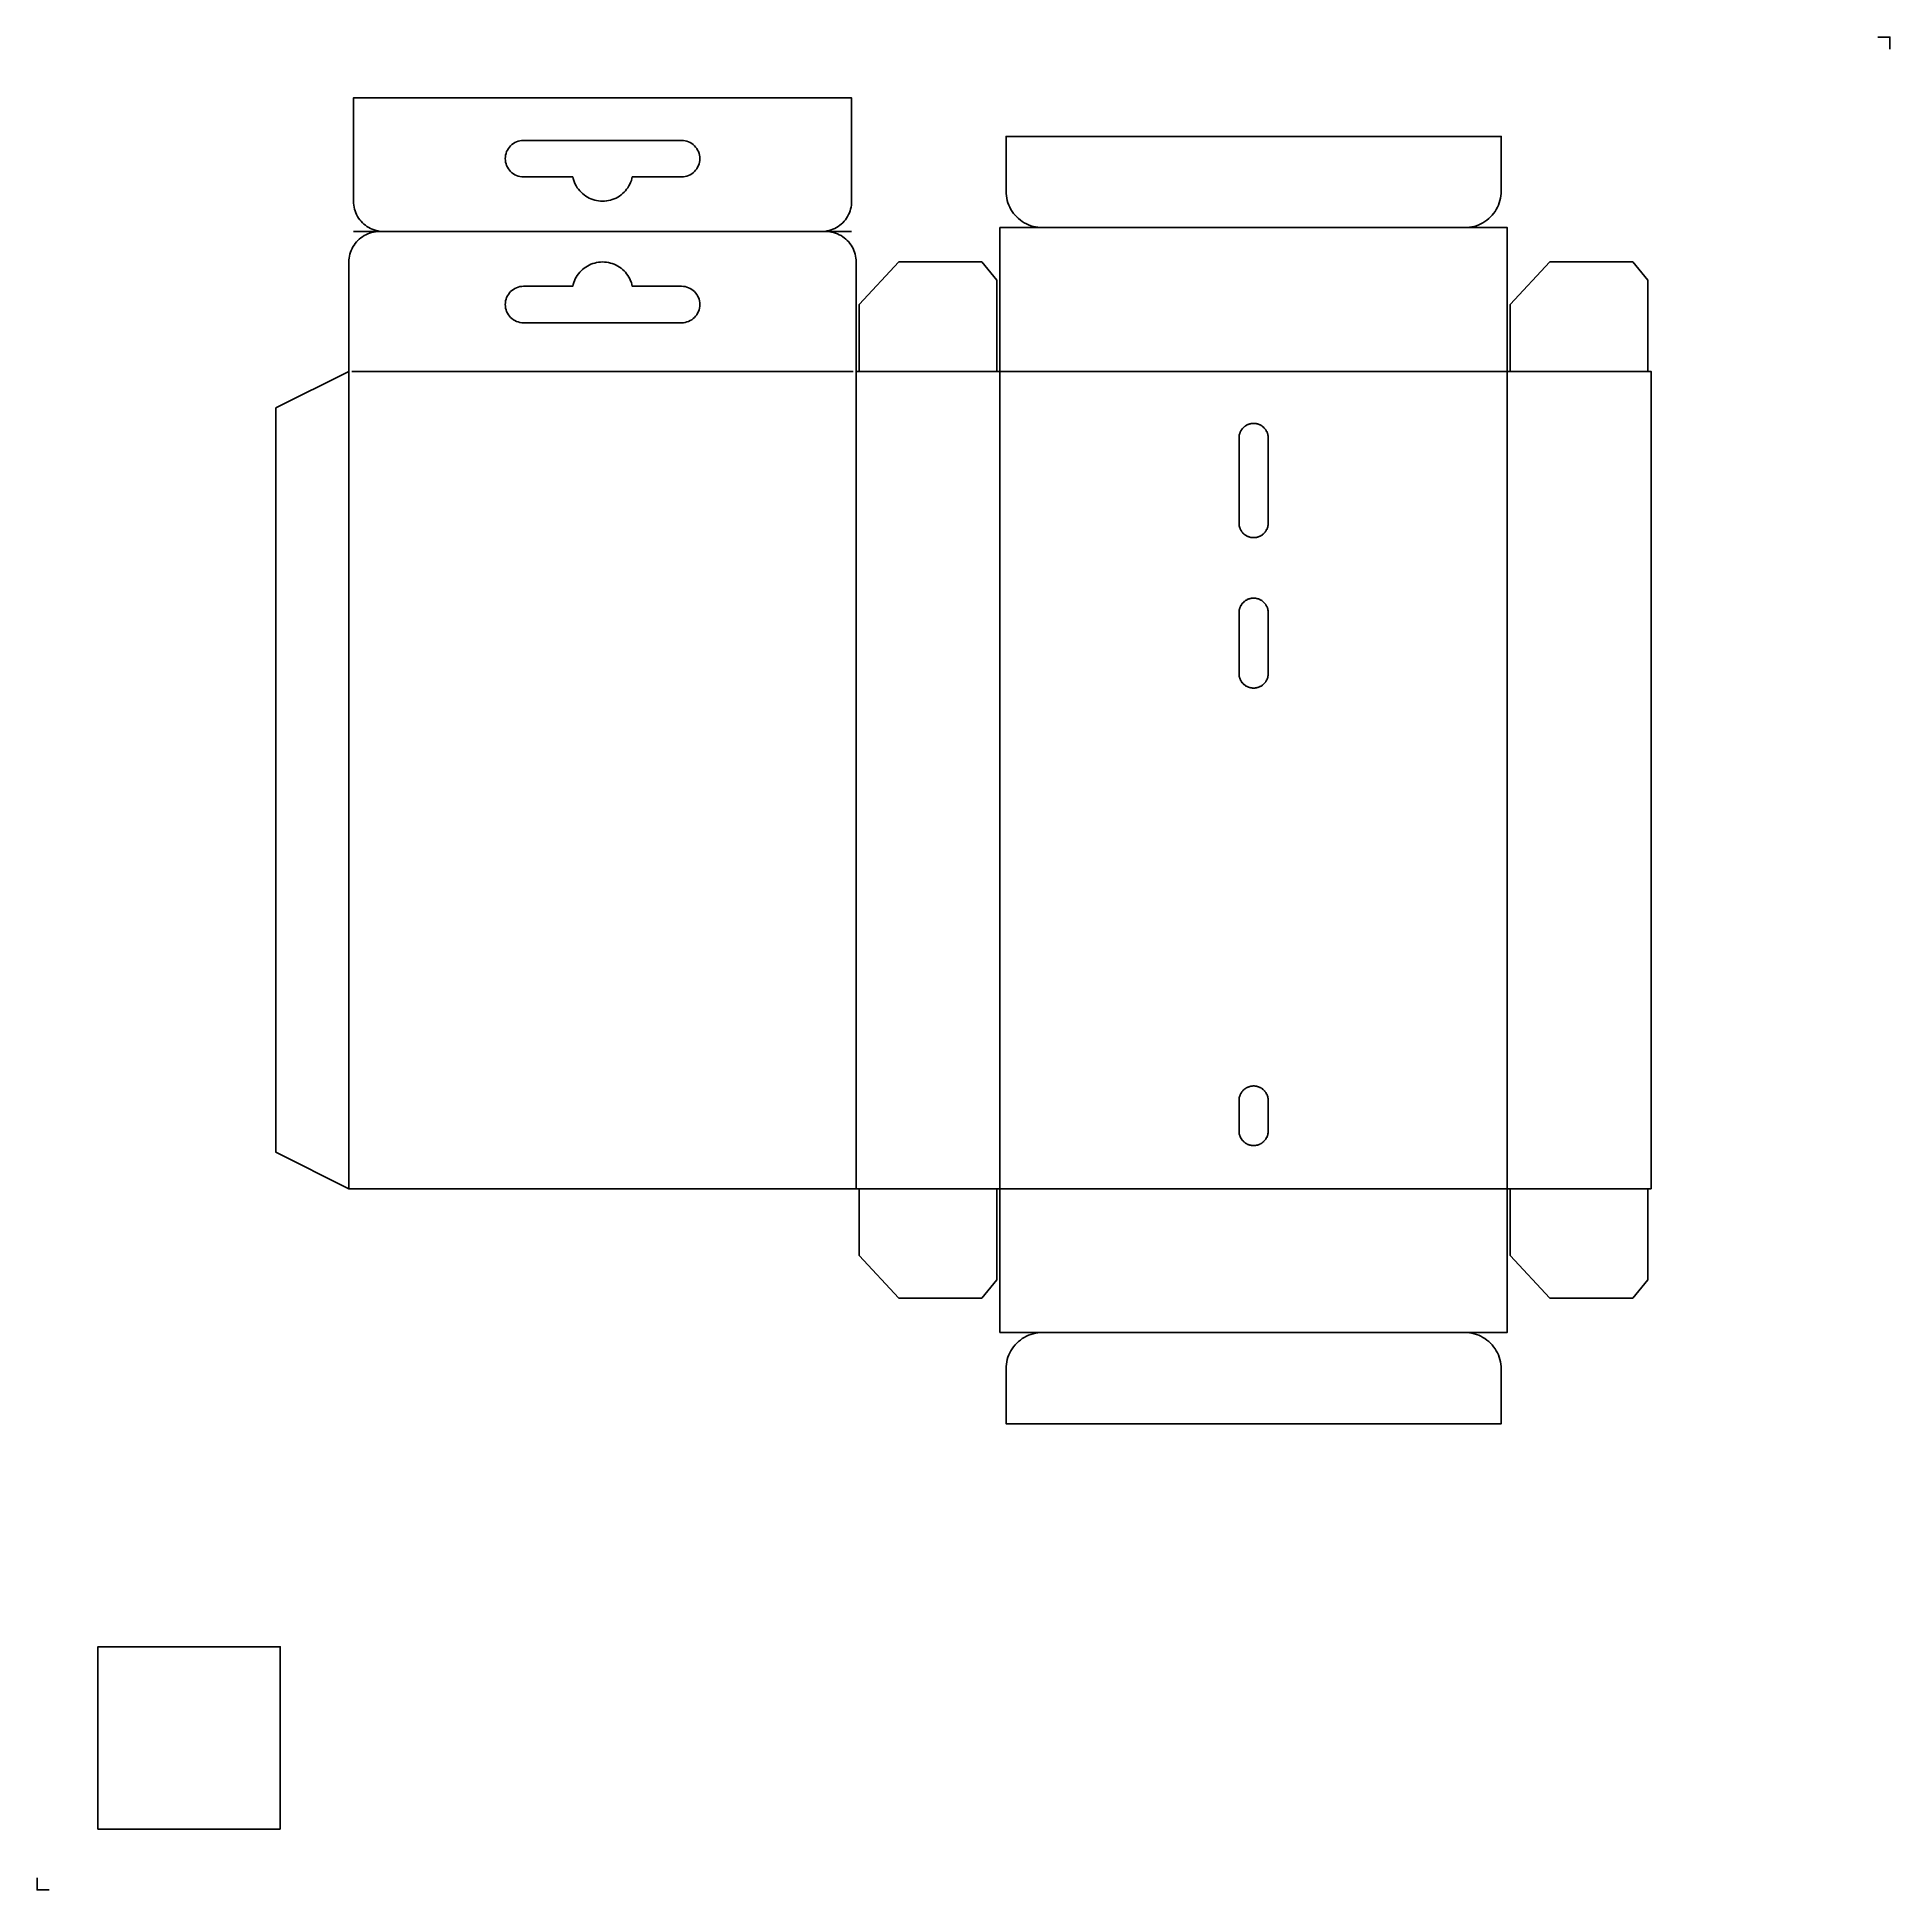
# Model space of a CAD drawing. Extents: x 0 to 305, y 0 to 305.
import ezdxf

# ---------------------------------------------------------------- set-up
doc = ezdxf.new("R2010")
doc.units = 0
for name, color, linetype in [('KONTROLLE', 7, 'Continuous'), ('RILLEN_BERG', 5, 'Continuous'), ('RILLEN_TAL', 3, 'Continuous'), ('SCHNEIDEN', 1, 'Continuous')]:
    doc.layers.add(name, color=color, linetype=linetype)

msp = doc.modelspace()

# ---------------------------------------------------------------- linework, layer by layer
at = {"layer": 'KONTROLLE', "color": 7}
for points in [[(302.8, 304.8), (304.8, 304.8), (304.8, 302.8)], [(0, 2), (0, 0), (2, 0)]]:
    msp.add_lwpolyline(points, dxfattribs=at)
msp.add_lwpolyline([(40, 10), (40, 40), (10, 40), (10, 10)], close=True, dxfattribs=at)
at = {"layer": 'RILLEN_BERG', "color": 5}
for points in [[(52.05, 272.8), (134, 272.8)], [(159.4, 273.45), (240.85, 273.45)], [(51.3, 115.35), (51.3, 249.8)], [(134.75, 115.35), (134.75, 249.8)], [(135.25, 249.8), (157.9, 249.8)], [(158.4, 115.35), (158.4, 249.8)], [(158.4, 249.8), (241.85, 249.8)], [(241.85, 115.35), (241.85, 249.8)], [(242.35, 249.8), (265, 249.8)], [(135.25, 115.35), (157.9, 115.35)], [(158.4, 115.35), (241.85, 115.35)], [(242.35, 115.35), (265, 115.35)], [(159.4, 91.7), (240.85, 91.7)]]:
    msp.add_lwpolyline(points, dxfattribs=at)
at = {"layer": 'RILLEN_TAL', "color": 3}
msp.add_lwpolyline([(51.8, 249.8), (134.25, 249.8)], dxfattribs=at)
at = {"layer": 'SCHNEIDEN', "color": 1}
for points in [[(39.3, 243.8), (39.3, 243.8), (51.3, 249.8), (51.3, 249.8), (51.3, 249.8), (51.3, 249.8), (51.3, 249.8), (51.3, 249.8), (51.3, 249.8), (51.3, 249.8), (51.3, 249.8), (51.3, 249.8), (51.3, 249.8), (51.3, 249.8), (51.3, 267.8), (51.3, 267.8), (51.31, 268.13), (51.31, 268.13), (51.34, 268.45), (51.34, 268.45), (51.4, 268.78), (51.4, 268.78), (51.47, 269.09), (51.47, 269.09), (51.57, 269.41), (51.57, 269.41), (51.68, 269.71), (51.68, 269.71), (51.82, 270.01), (51.82, 270.01), (51.97, 270.3), (51.97, 270.3), (52.14, 270.58), (52.14, 270.58), (52.33, 270.84), (52.33, 270.84), (52.54, 271.1), (52.54, 271.1), (52.76, 271.34), (52.76, 271.34), (53, 271.56), (53, 271.56), (53.26, 271.77), (53.26, 271.77), (53.52, 271.96), (53.52, 271.96), (53.8, 272.13), (53.8, 272.13), (54.09, 272.28), (54.09, 272.28), (54.39, 272.42), (54.39, 272.42), (54.69, 272.53), (54.69, 272.53), (55.01, 272.63), (55.01, 272.63), (55.32, 272.7), (55.32, 272.7), (55.65, 272.76), (55.65, 272.76), (55.97, 272.79), (55.97, 272.79), (56.3, 272.8), (56.3, 272.8), (56.99, 272.8), (56.99, 272.8), (56.99, 272.8), (56.99, 272.8), (56.99, 272.8), (56.99, 272.8), (56.99, 272.8), (56.99, 272.8), (56.99, 272.8), (56.99, 272.8), (56.99, 272.8), (56.99, 272.8), (56.99, 272.8), (56.99, 272.8), (56.99, 272.8), (56.99, 272.8), (56.99, 272.8), (56.99, 272.8), (56.99, 272.8), (56.99, 272.8), (56.99, 272.8), (56.99, 272.8), (56.99, 272.8), (56.99, 272.8), (56.99, 272.8), (56.99, 272.8), (56.99, 272.8), (56.99, 272.8), (56.99, 272.8), (56.99, 272.8), (56.99, 272.8), (56.99, 272.8), (56.99, 272.8), (56.72, 272.81), (56.72, 272.81), (56.4, 272.84), (56.4, 272.84), (56.07, 272.9), (56.07, 272.9), (55.76, 272.97), (55.76, 272.97), (55.44, 273.07), (55.44, 273.07), (55.14, 273.18), (55.14, 273.18), (54.84, 273.32), (54.84, 273.32), (54.55, 273.47), (54.55, 273.47), (54.27, 273.64), (54.27, 273.64), (54.01, 273.83), (54.01, 273.83), (53.75, 274.04), (53.75, 274.04), (53.51, 274.26), (53.51, 274.26), (53.29, 274.5), (53.29, 274.5), (53.08, 274.76), (53.08, 274.76), (52.89, 275.02), (52.89, 275.02), (52.72, 275.3), (52.72, 275.3), (52.57, 275.59), (52.57, 275.59), (52.43, 275.89), (52.43, 275.89), (52.32, 276.19), (52.32, 276.19), (52.22, 276.51), (52.22, 276.51), (52.15, 276.82), (52.15, 276.82), (52.09, 277.15), (52.09, 277.15), (52.06, 277.47), (52.06, 277.47), (52.05, 277.8), (52.05, 277.8), (52.05, 294.8), (52.05, 294.8), (52.05, 294.8), (134, 294.8), (134, 294.8), (134, 294.8), (134, 277.8), (134, 277.8), (133.99, 277.47), (133.99, 277.47), (133.96, 277.15), (133.96, 277.15), (133.9, 276.82), (133.9, 276.82), (133.83, 276.51), (133.83, 276.51), (133.73, 276.19), (133.73, 276.19), (133.62, 275.89), (133.62, 275.89), (133.48, 275.59), (133.48, 275.59), (133.33, 275.3), (133.33, 275.3), (133.16, 275.02), (133.16, 275.02), (132.97, 274.76), (132.97, 274.76), (132.76, 274.5), (132.76, 274.5), (132.54, 274.26), (132.54, 274.26), (132.3, 274.04), (132.3, 274.04), (132.04, 273.83), (132.04, 273.83), (131.78, 273.64), (131.78, 273.64), (131.5, 273.47), (131.5, 273.47), (131.21, 273.32), (131.21, 273.32), (130.91, 273.18), (130.91, 273.18), (130.61, 273.07), (130.61, 273.07), (130.29, 272.97), (130.29, 272.97), (129.98, 272.9), (129.98, 272.9), (129.65, 272.84), (129.65, 272.84), (129.33, 272.81), (129.33, 272.81), (129.06, 272.8), (129.06, 272.8), (129.06, 272.8), (129.06, 272.8), (129.06, 272.8), (129.06, 272.8), (129.06, 272.8), (129.06, 272.8), (129.06, 272.8), (129.06, 272.8), (129.06, 272.8), (129.06, 272.8), (129.06, 272.8), (129.06, 272.8), (129.06, 272.8), (129.06, 272.8), (129.06, 272.8), (129.06, 272.8), (129.06, 272.8), (129.06, 272.8), (129.06, 272.8), (129.06, 272.8), (129.06, 272.8), (129.06, 272.8), (129.06, 272.8), (129.06, 272.8), (129.06, 272.8), (129.06, 272.8), (129.06, 272.8), (129.06, 272.8), (129.06, 272.8), (129.06, 272.8), (129.06, 272.8), (129.75, 272.8), (129.75, 272.8), (130.08, 272.79), (130.08, 272.79), (130.4, 272.76), (130.4, 272.76), (130.73, 272.7), (130.73, 272.7), (131.04, 272.63), (131.04, 272.63), (131.36, 272.53), (131.36, 272.53), (131.66, 272.42), (131.66, 272.42), (131.96, 272.28), (131.96, 272.28), (132.25, 272.13), (132.25, 272.13), (132.53, 271.96), (132.53, 271.96), (132.79, 271.77), (132.79, 271.77), (133.05, 271.56), (133.05, 271.56), (133.29, 271.34), (133.29, 271.34), (133.51, 271.1), (133.51, 271.1), (133.72, 270.84), (133.72, 270.84), (133.91, 270.58), (133.91, 270.58), (134.08, 270.3), (134.08, 270.3), (134.23, 270.01), (134.23, 270.01), (134.37, 269.71), (134.37, 269.71), (134.48, 269.41), (134.48, 269.41), (134.58, 269.09), (134.58, 269.09), (134.65, 268.78), (134.65, 268.78), (134.71, 268.45), (134.71, 268.45), (134.74, 268.13), (134.74, 268.13), (134.75, 267.8), (134.75, 267.8), (134.75, 249.8), (134.75, 249.8), (134.75, 249.8), (134.75, 249.8), (134.75, 249.8), (134.75, 249.8), (134.75, 249.8), (134.75, 249.8), (134.75, 249.8), (134.75, 249.8), (134.75, 249.8), (134.75, 249.8), (134.75, 249.8), (134.75, 249.8), (134.75, 249.8), (134.75, 249.8), (134.75, 249.8), (135.25, 249.8), (135.25, 249.8), (135.25, 249.8), (135.25, 249.8), (135.25, 249.8), (135.25, 249.8), (135.25, 249.8), (135.25, 249.8), (135.25, 249.8), (135.25, 249.8), (135.25, 249.8), (135.25, 249.8), (135.25, 249.8), (135.25, 249.8), (135.25, 249.8), (135.25, 249.8), (135.25, 249.8), (135.25, 260.8), (135.25, 260.8), (135.25, 260.8), (141.75, 267.8), (141.75, 267.8), (141.75, 267.8), (155.4, 267.8), (155.4, 267.8), (155.4, 267.8), (157.9, 264.8), (157.9, 264.8), (157.9, 264.8), (157.9, 249.8), (157.9, 249.8), (157.9, 249.8), (157.9, 249.8), (157.9, 249.8), (157.9, 249.8), (157.9, 249.8), (157.9, 249.8), (157.9, 249.8), (157.9, 249.8), (157.9, 249.8), (157.9, 249.8), (157.9, 249.8), (157.9, 249.8), (157.9, 249.8), (157.9, 249.8), (157.9, 249.8), (158.4, 249.8), (158.4, 249.8), (158.4, 249.8), (158.4, 249.8), (158.4, 249.8), (158.4, 249.8), (158.4, 249.8), (158.4, 249.8), (158.4, 249.8), (158.4, 249.8), (158.4, 249.8), (158.4, 249.8), (158.4, 249.8), (158.4, 249.8), (158.4, 249.8), (158.4, 249.8), (158.4, 249.8), (158.4, 273.45), (158.4, 273.45), (158.4, 273.45), (165.34, 273.45), (165.34, 273.45), (165.34, 273.45), (165.34, 273.45), (165.34, 273.45), (165.34, 273.45), (165.34, 273.45), (165.34, 273.45), (165.34, 273.45), (165.34, 273.45), (165.34, 273.45), (165.34, 273.45), (165.34, 273.45), (165.34, 273.45), (165.34, 273.45), (165.34, 273.45), (165.34, 273.45), (165.34, 273.45), (165.34, 273.45), (165.34, 273.45), (165.34, 273.45), (165.34, 273.45), (165.34, 273.45), (165.34, 273.45), (165.34, 273.45), (165.34, 273.45), (165.34, 273.45), (165.34, 273.45), (165.34, 273.45), (165.34, 273.45), (165.34, 273.45), (165.34, 273.45), (165.34, 273.45), (165.01, 273.46), (165.01, 273.46), (164.62, 273.5), (164.62, 273.5), (164.23, 273.57), (164.23, 273.57), (163.85, 273.65), (163.85, 273.65), (163.47, 273.77), (163.47, 273.77), (163.1, 273.91), (163.1, 273.91), (162.75, 274.07), (162.75, 274.07), (162.4, 274.25), (162.4, 274.25), (162.07, 274.46), (162.07, 274.46), (161.75, 274.69), (161.75, 274.69), (161.44, 274.94), (161.44, 274.94), (161.16, 275.21), (161.16, 275.21), (160.89, 275.49), (160.89, 275.49), (160.64, 275.8), (160.64, 275.8), (160.41, 276.12), (160.41, 276.12), (160.2, 276.45), (160.2, 276.45), (160.02, 276.8), (160.02, 276.8), (159.86, 277.15), (159.86, 277.15), (159.72, 277.52), (159.72, 277.52), (159.6, 277.9), (159.6, 277.9), (159.52, 278.28), (159.52, 278.28), (159.45, 278.67), (159.45, 278.67), (159.41, 279.06), (159.41, 279.06), (159.4, 279.45), (159.4, 279.45), (159.4, 288.45), (159.4, 288.45), (159.4, 288.45), (240.85, 288.45), (240.85, 288.45), (240.85, 288.45), (240.85, 279.45), (240.85, 279.45), (240.84, 279.06), (240.84, 279.06), (240.8, 278.67), (240.8, 278.67), (240.73, 278.28), (240.73, 278.28), (240.65, 277.9), (240.65, 277.9), (240.53, 277.52), (240.53, 277.52), (240.39, 277.15), (240.39, 277.15), (240.23, 276.8), (240.23, 276.8), (240.05, 276.45), (240.05, 276.45), (239.84, 276.12), (239.84, 276.12), (239.61, 275.8), (239.61, 275.8), (239.36, 275.49), (239.36, 275.49), (239.09, 275.21), (239.09, 275.21), (238.81, 274.94), (238.81, 274.94), (238.5, 274.69), (238.5, 274.69), (238.18, 274.46), (238.18, 274.46), (237.85, 274.25), (237.85, 274.25), (237.5, 274.07), (237.5, 274.07), (237.15, 273.91), (237.15, 273.91), (236.78, 273.77), (236.78, 273.77), (236.4, 273.65), (236.4, 273.65), (236.02, 273.57), (236.02, 273.57), (235.63, 273.5), (235.63, 273.5), (235.24, 273.46), (235.24, 273.46), (234.91, 273.45), (234.91, 273.45), (234.91, 273.45), (234.91, 273.45), (234.91, 273.45), (234.91, 273.45), (234.91, 273.45), (234.91, 273.45), (234.91, 273.45), (234.91, 273.45), (234.91, 273.45), (234.91, 273.45), (234.91, 273.45), (234.91, 273.45), (234.91, 273.45), (234.91, 273.45), (234.91, 273.45), (234.91, 273.45), (234.91, 273.45), (234.91, 273.45), (234.91, 273.45), (234.91, 273.45), (234.91, 273.45), (234.91, 273.45), (234.91, 273.45), (234.91, 273.45), (234.91, 273.45), (234.91, 273.45), (234.91, 273.45), (234.91, 273.45), (234.91, 273.45), (234.91, 273.45), (234.91, 273.45), (241.85, 273.45), (241.85, 273.45), (241.85, 273.45), (241.85, 249.8), (241.85, 249.8), (241.85, 249.8), (241.85, 249.8), (241.85, 249.8), (241.85, 249.8), (241.85, 249.8), (241.85, 249.8), (241.85, 249.8), (241.85, 249.8), (241.85, 249.8), (241.85, 249.8), (241.85, 249.8), (241.85, 249.8), (241.85, 249.8), (241.85, 249.8), (241.85, 249.8), (242.35, 249.8), (242.35, 249.8), (242.35, 249.8), (242.35, 249.8), (242.35, 249.8), (242.35, 249.8), (242.35, 249.8), (242.35, 249.8), (242.35, 249.8), (242.35, 249.8), (242.35, 249.8), (242.35, 249.8), (242.35, 249.8), (242.35, 249.8), (242.35, 249.8), (242.35, 249.8), (242.35, 249.8), (242.35, 260.8), (242.35, 260.8), (242.35, 260.8), (248.85, 267.8), (248.85, 267.8), (248.85, 267.8), (262.5, 267.8), (262.5, 267.8), (262.5, 267.8), (265, 264.8), (265, 264.8), (265, 264.8), (265, 249.8), (265, 249.8), (265, 249.8), (265, 249.8), (265, 249.8), (265, 249.8), (265, 249.8), (265, 249.8), (265, 249.8), (265, 249.8), (265, 249.8), (265, 249.8), (265, 249.8), (265, 249.8), (265, 249.8), (265, 249.8), (265, 249.8), (265.5, 249.8), (265.5, 249.8), (265.5, 249.8), (265.5, 115.35), (265.5, 115.35), (265.5, 115.35), (265, 115.35), (265, 115.35), (265, 115.35), (265, 115.35), (265, 115.35), (265, 115.35), (265, 115.35), (265, 115.35), (265, 115.35), (265, 115.35), (265, 115.35), (265, 115.35), (265, 115.35), (265, 115.35), (265, 115.35), (265, 115.35), (265, 115.35), (265, 100.35), (265, 100.35), (265, 100.35), (262.5, 97.35), (262.5, 97.35), (262.5, 97.35), (248.85, 97.35), (248.85, 97.35), (248.85, 97.35), (242.35, 104.35), (242.35, 104.35), (242.35, 104.35), (242.35, 115.35), (242.35, 115.35), (242.35, 115.35), (242.35, 115.35), (242.35, 115.35), (242.35, 115.35), (242.35, 115.35), (242.35, 115.35), (242.35, 115.35), (242.35, 115.35), (242.35, 115.35), (242.35, 115.35), (242.35, 115.35), (242.35, 115.35), (242.35, 115.35), (242.35, 115.35), (242.35, 115.35), (241.85, 115.35), (241.85, 115.35), (241.85, 115.35), (241.85, 115.35), (241.85, 115.35), (241.85, 115.35), (241.85, 115.35), (241.85, 115.35), (241.85, 115.35), (241.85, 115.35), (241.85, 115.35), (241.85, 115.35), (241.85, 115.35), (241.85, 115.35), (241.85, 115.35), (241.85, 115.35), (241.85, 115.35), (241.85, 91.7), (241.85, 91.7), (241.85, 91.7), (234.91, 91.7), (234.91, 91.7), (234.91, 91.7), (234.91, 91.7), (234.91, 91.7), (234.91, 91.7), (234.91, 91.7), (234.91, 91.7), (234.91, 91.7), (234.91, 91.7), (234.91, 91.7), (234.91, 91.7), (234.91, 91.7), (234.91, 91.7), (234.91, 91.7), (234.91, 91.7), (234.91, 91.7), (234.91, 91.7), (234.91, 91.7), (234.91, 91.7), (234.91, 91.7), (234.91, 91.7), (234.91, 91.7), (234.91, 91.7), (234.91, 91.7), (234.91, 91.7), (234.91, 91.7), (234.91, 91.7), (234.91, 91.7), (234.91, 91.7), (234.91, 91.7), (234.91, 91.7), (234.91, 91.7), (235.24, 91.69), (235.24, 91.69), (235.63, 91.65), (235.63, 91.65), (236.02, 91.58), (236.02, 91.58), (236.4, 91.5), (236.4, 91.5), (236.78, 91.38), (236.78, 91.38), (237.15, 91.24), (237.15, 91.24), (237.5, 91.08), (237.5, 91.08), (237.85, 90.9), (237.85, 90.9), (238.18, 90.69), (238.18, 90.69), (238.5, 90.46), (238.5, 90.46), (238.81, 90.21), (238.81, 90.21), (239.09, 89.94), (239.09, 89.94), (239.36, 89.66), (239.36, 89.66), (239.61, 89.35), (239.61, 89.35), (239.84, 89.03), (239.84, 89.03), (240.05, 88.7), (240.05, 88.7), (240.23, 88.35), (240.23, 88.35), (240.39, 88), (240.39, 88), (240.53, 87.63), (240.53, 87.63), (240.65, 87.25), (240.65, 87.25), (240.73, 86.87), (240.73, 86.87), (240.8, 86.48), (240.8, 86.48), (240.84, 86.09), (240.84, 86.09), (240.85, 85.7), (240.85, 85.7), (240.85, 76.7), (240.85, 76.7), (240.85, 76.7), (159.4, 76.7), (159.4, 76.7), (159.4, 76.7), (159.4, 85.7), (159.4, 85.7), (159.41, 86.09), (159.41, 86.09), (159.45, 86.48), (159.45, 86.48), (159.52, 86.87), (159.52, 86.87), (159.6, 87.25), (159.6, 87.25), (159.72, 87.63), (159.72, 87.63), (159.86, 88), (159.86, 88), (160.02, 88.35), (160.02, 88.35), (160.2, 88.7), (160.2, 88.7), (160.41, 89.03), (160.41, 89.03), (160.64, 89.35), (160.64, 89.35), (160.89, 89.66), (160.89, 89.66), (161.16, 89.94), (161.16, 89.94), (161.44, 90.21), (161.44, 90.21), (161.75, 90.46), (161.75, 90.46), (162.07, 90.69), (162.07, 90.69), (162.4, 90.9), (162.4, 90.9), (162.75, 91.08), (162.75, 91.08), (163.1, 91.24), (163.1, 91.24), (163.47, 91.38), (163.47, 91.38), (163.85, 91.5), (163.85, 91.5), (164.23, 91.58), (164.23, 91.58), (164.62, 91.65), (164.62, 91.65), (165.01, 91.69), (165.01, 91.69), (165.34, 91.7), (165.34, 91.7), (165.34, 91.7), (165.34, 91.7), (165.34, 91.7), (165.34, 91.7), (165.34, 91.7), (165.34, 91.7), (165.34, 91.7), (165.34, 91.7), (165.34, 91.7), (165.34, 91.7), (165.34, 91.7), (165.34, 91.7), (165.34, 91.7), (165.34, 91.7), (165.34, 91.7), (165.34, 91.7), (165.34, 91.7), (165.34, 91.7), (165.34, 91.7), (165.34, 91.7), (165.34, 91.7), (165.34, 91.7), (165.34, 91.7), (165.34, 91.7), (165.34, 91.7), (165.34, 91.7), (165.34, 91.7), (165.34, 91.7), (165.34, 91.7), (165.34, 91.7), (165.34, 91.7), (158.4, 91.7), (158.4, 91.7), (158.4, 91.7), (158.4, 115.35), (158.4, 115.35), (158.4, 115.35), (158.4, 115.35), (158.4, 115.35), (158.4, 115.35), (158.4, 115.35), (158.4, 115.35), (158.4, 115.35), (158.4, 115.35), (158.4, 115.35), (158.4, 115.35), (158.4, 115.35), (158.4, 115.35), (158.4, 115.35), (158.4, 115.35), (158.4, 115.35), (157.9, 115.35), (157.9, 115.35), (157.9, 115.35), (157.9, 115.35), (157.9, 115.35), (157.9, 115.35), (157.9, 115.35), (157.9, 115.35), (157.9, 115.35), (157.9, 115.35), (157.9, 115.35), (157.9, 115.35), (157.9, 115.35), (157.9, 115.35), (157.9, 115.35), (157.9, 115.35), (157.9, 115.35), (157.9, 100.35), (157.9, 100.35), (157.9, 100.35), (155.4, 97.35), (155.4, 97.35), (155.4, 97.35), (141.75, 97.35), (141.75, 97.35), (141.75, 97.35), (135.25, 104.35), (135.25, 104.35), (135.25, 104.35), (135.25, 115.35), (135.25, 115.35), (135.25, 115.35), (135.25, 115.35), (135.25, 115.35), (135.25, 115.35), (135.25, 115.35), (135.25, 115.35), (135.25, 115.35), (135.25, 115.35), (135.25, 115.35), (135.25, 115.35), (135.25, 115.35), (135.25, 115.35), (135.25, 115.35), (135.25, 115.35), (135.25, 115.35), (51.3, 115.35), (51.3, 115.35), (51.3, 115.35), (51.3, 115.35), (51.3, 115.35), (39.3, 121.35), (39.3, 121.35), (39.3, 121.35), (39.3, 243.8)], [(106.32, 281.81), (106.61, 281.86), (106.9, 281.93), (107.17, 282.03), (107.44, 282.15), (107.69, 282.31), (107.93, 282.48), (108.15, 282.68), (108.34, 282.9), (108.52, 283.13), (108.67, 283.39), (108.8, 283.65), (108.9, 283.93), (108.97, 284.21), (109.01, 284.51), (109.03, 284.8), (109.01, 285.09), (108.97, 285.39), (108.9, 285.67), (108.8, 285.95), (108.67, 286.21), (108.52, 286.47), (108.34, 286.7), (108.15, 286.92), (107.93, 287.12), (107.69, 287.29), (107.44, 287.45), (107.17, 287.57), (106.9, 287.67), (106.61, 287.74), (106.32, 287.79), (106.03, 287.8), (93.03, 287.8), (80.03, 287.8), (79.73, 287.79), (79.44, 287.74), (79.15, 287.67), (78.88, 287.57), (78.61, 287.45), (78.36, 287.29), (78.12, 287.12), (77.9, 286.92), (77.71, 286.7), (77.53, 286.47), (77.38, 286.21), (77.25, 285.95), (77.15, 285.67), (77.08, 285.39), (77.04, 285.09), (77.03, 284.8), (77.04, 284.51), (77.08, 284.21), (77.15, 283.93), (77.25, 283.65), (77.38, 283.39), (77.53, 283.13), (77.71, 282.9), (77.9, 282.68), (78.12, 282.48), (78.36, 282.31), (78.61, 282.15), (78.88, 282.03), (79.15, 281.93), (79.44, 281.86), (79.73, 281.81), (80.03, 281.8), (88.13, 281.8), (88.2, 281.51), (88.29, 281.19), (88.41, 280.89), (88.54, 280.59), (88.69, 280.3), (88.87, 280.02), (89.06, 279.76), (89.27, 279.5), (89.49, 279.26), (89.73, 279.04), (89.98, 278.83), (90.25, 278.64), (90.53, 278.47), (90.81, 278.32), (91.11, 278.18), (91.42, 278.07), (91.73, 277.97), (92.05, 277.9), (92.37, 277.84), (92.7, 277.81), (93.03, 277.8), (93.35, 277.81), (93.68, 277.84), (94, 277.9), (94.32, 277.97), (94.63, 278.07), (94.94, 278.18), (95.24, 278.32), (95.52, 278.47), (95.8, 278.64), (96.07, 278.83), (96.32, 279.04), (96.56, 279.26), (96.78, 279.5), (96.99, 279.76), (97.18, 280.02), (97.36, 280.3), (97.51, 280.59), (97.64, 280.89), (97.76, 281.19), (97.85, 281.51), (97.92, 281.8), (106.03, 281.8)], [(106.32, 263.79), (106.61, 263.74), (106.9, 263.67), (107.17, 263.57), (107.44, 263.45), (107.69, 263.29), (107.93, 263.12), (108.15, 262.92), (108.34, 262.7), (108.52, 262.47), (108.67, 262.21), (108.8, 261.95), (108.9, 261.67), (108.97, 261.39), (109.01, 261.09), (109.03, 260.8), (109.01, 260.51), (108.97, 260.21), (108.9, 259.93), (108.8, 259.65), (108.67, 259.39), (108.52, 259.13), (108.34, 258.9), (108.15, 258.68), (107.93, 258.48), (107.69, 258.31), (107.44, 258.15), (107.17, 258.03), (106.9, 257.93), (106.61, 257.86), (106.32, 257.81), (106.03, 257.8), (93.03, 257.8), (80.03, 257.8), (79.73, 257.81), (79.44, 257.86), (79.15, 257.93), (78.88, 258.03), (78.61, 258.15), (78.36, 258.31), (78.12, 258.48), (77.9, 258.68), (77.71, 258.9), (77.53, 259.13), (77.38, 259.39), (77.25, 259.65), (77.15, 259.93), (77.08, 260.21), (77.04, 260.51), (77.03, 260.8), (77.04, 261.09), (77.08, 261.39), (77.15, 261.67), (77.25, 261.95), (77.38, 262.21), (77.53, 262.47), (77.71, 262.7), (77.9, 262.92), (78.12, 263.12), (78.36, 263.29), (78.61, 263.45), (78.88, 263.57), (79.15, 263.67), (79.44, 263.74), (79.73, 263.79), (80.03, 263.8), (88.13, 263.8), (88.2, 264.09), (88.29, 264.41), (88.41, 264.71), (88.54, 265.01), (88.69, 265.3), (88.87, 265.58), (89.06, 265.84), (89.27, 266.1), (89.49, 266.34), (89.73, 266.56), (89.98, 266.77), (90.25, 266.96), (90.53, 267.13), (90.81, 267.28), (91.11, 267.42), (91.42, 267.53), (91.73, 267.63), (92.05, 267.7), (92.37, 267.76), (92.7, 267.79), (93.03, 267.8), (93.35, 267.79), (93.68, 267.76), (94, 267.7), (94.32, 267.63), (94.63, 267.53), (94.94, 267.42), (95.24, 267.28), (95.52, 267.13), (95.8, 266.96), (96.07, 266.77), (96.32, 266.56), (96.56, 266.34), (96.78, 266.1), (96.99, 265.84), (97.18, 265.58), (97.36, 265.3), (97.51, 265.01), (97.64, 264.71), (97.76, 264.41), (97.85, 264.09), (97.92, 263.8), (106.03, 263.8)], [(200.14, 222.45), (200.13, 222.45), (200.11, 222.45), (199.98, 222.45), (199.95, 222.46), (199.82, 222.47), (199.8, 222.47), (199.67, 222.49), (199.64, 222.5), (199.52, 222.53), (199.49, 222.54), (199.37, 222.57), (199.34, 222.58), (199.22, 222.63), (199.19, 222.64), (199.08, 222.69), (199.05, 222.7), (198.94, 222.77), (198.91, 222.78), (198.8, 222.85), (198.78, 222.86), (198.67, 222.94), (198.65, 222.95), (198.55, 223.04), (198.53, 223.05), (198.44, 223.14), (198.42, 223.16), (198.33, 223.26), (198.31, 223.28), (198.23, 223.38), (198.21, 223.4), (198.14, 223.51), (198.12, 223.53), (198.05, 223.64), (198.04, 223.66), (197.98, 223.78), (197.97, 223.8), (197.91, 223.92), (197.9, 223.94), (197.86, 224.07), (197.85, 224.09), (197.81, 224.22), (197.8, 224.24), (197.77, 224.37), (197.77, 224.39), (197.75, 224.52), (197.74, 224.55), (197.73, 224.68), (197.73, 224.71), (197.73, 224.84), (197.72, 224.85), (197.72, 238.85), (197.73, 238.86), (197.73, 238.99), (197.73, 239.02), (197.74, 239.15), (197.75, 239.18), (197.77, 239.31), (197.77, 239.33), (197.8, 239.46), (197.81, 239.48), (197.85, 239.61), (197.86, 239.63), (197.9, 239.76), (197.91, 239.78), (197.97, 239.9), (197.98, 239.92), (198.04, 240.04), (198.05, 240.06), (198.12, 240.17), (198.14, 240.19), (198.21, 240.3), (198.23, 240.32), (198.31, 240.42), (198.33, 240.44), (198.42, 240.54), (198.44, 240.56), (198.53, 240.65), (198.55, 240.66), (198.65, 240.75), (198.67, 240.76), (198.78, 240.84), (198.8, 240.85), (198.91, 240.92), (198.94, 240.93), (199.05, 241), (199.08, 241.01), (199.19, 241.06), (199.22, 241.07), (199.34, 241.12), (199.37, 241.13), (199.49, 241.16), (199.52, 241.17), (199.64, 241.2), (199.67, 241.21), (199.8, 241.23), (199.82, 241.23), (199.95, 241.24), (199.98, 241.25), (200.11, 241.25), (200.14, 241.25), (200.27, 241.25), (200.3, 241.24), (200.43, 241.23), (200.45, 241.23), (200.58, 241.21), (200.61, 241.2), (200.73, 241.17), (200.76, 241.16), (200.88, 241.13), (200.91, 241.12), (201.03, 241.07), (201.06, 241.06), (201.17, 241.01), (201.2, 241), (201.31, 240.93), (201.34, 240.92), (201.45, 240.85), (201.47, 240.84), (201.58, 240.76), (201.6, 240.75), (201.7, 240.66), (201.72, 240.65), (201.81, 240.56), (201.83, 240.54), (201.92, 240.44), (201.94, 240.42), (202.02, 240.32), (202.04, 240.3), (202.11, 240.19), (202.13, 240.17), (202.2, 240.06), (202.21, 240.04), (202.27, 239.92), (202.28, 239.9), (202.34, 239.78), (202.35, 239.76), (202.39, 239.63), (202.4, 239.61), (202.44, 239.48), (202.45, 239.46), (202.48, 239.33), (202.48, 239.31), (202.5, 239.18), (202.51, 239.15), (202.52, 239.02), (202.52, 238.99), (202.52, 238.86), (202.52, 238.85), (202.52, 224.85), (202.52, 224.84), (202.52, 224.71), (202.52, 224.68), (202.51, 224.55), (202.5, 224.52), (202.48, 224.39), (202.48, 224.37), (202.45, 224.24), (202.44, 224.22), (202.4, 224.09), (202.39, 224.07), (202.35, 223.94), (202.34, 223.92), (202.28, 223.8), (202.27, 223.78), (202.21, 223.66), (202.2, 223.64), (202.13, 223.53), (202.11, 223.51), (202.04, 223.4), (202.02, 223.38), (201.94, 223.28), (201.92, 223.26), (201.83, 223.16), (201.81, 223.14), (201.72, 223.05), (201.7, 223.04), (201.6, 222.95), (201.58, 222.94), (201.47, 222.86), (201.45, 222.85), (201.34, 222.78), (201.31, 222.77), (201.2, 222.7), (201.17, 222.69), (201.06, 222.64), (201.03, 222.63), (200.91, 222.58), (200.88, 222.57), (200.76, 222.54), (200.73, 222.53), (200.61, 222.5), (200.58, 222.49), (200.45, 222.47), (200.43, 222.47), (200.3, 222.46), (200.27, 222.45)], [(200.14, 197.7), (200.13, 197.7), (200.11, 197.7), (199.98, 197.7), (199.95, 197.71), (199.82, 197.72), (199.8, 197.72), (199.67, 197.74), (199.64, 197.75), (199.52, 197.78), (199.49, 197.79), (199.37, 197.82), (199.34, 197.83), (199.22, 197.88), (199.19, 197.89), (199.08, 197.94), (199.05, 197.95), (198.94, 198.02), (198.91, 198.03), (198.8, 198.1), (198.78, 198.11), (198.67, 198.19), (198.65, 198.2), (198.55, 198.29), (198.53, 198.3), (198.44, 198.39), (198.42, 198.41), (198.33, 198.51), (198.31, 198.53), (198.23, 198.63), (198.21, 198.65), (198.14, 198.76), (198.12, 198.78), (198.05, 198.89), (198.04, 198.91), (197.98, 199.03), (197.97, 199.05), (197.91, 199.17), (197.9, 199.19), (197.86, 199.32), (197.85, 199.34), (197.81, 199.47), (197.8, 199.49), (197.77, 199.62), (197.77, 199.64), (197.75, 199.77), (197.74, 199.8), (197.73, 199.93), (197.73, 199.96), (197.73, 200.09), (197.72, 200.1), (197.72, 210.1), (197.73, 210.11), (197.73, 210.24), (197.73, 210.27), (197.74, 210.4), (197.75, 210.43), (197.77, 210.56), (197.77, 210.58), (197.8, 210.71), (197.81, 210.73), (197.85, 210.86), (197.86, 210.88), (197.9, 211.01), (197.91, 211.03), (197.97, 211.15), (197.98, 211.17), (198.04, 211.29), (198.05, 211.31), (198.12, 211.42), (198.14, 211.44), (198.21, 211.55), (198.23, 211.57), (198.31, 211.67), (198.33, 211.69), (198.42, 211.79), (198.44, 211.81), (198.53, 211.9), (198.55, 211.91), (198.65, 212), (198.67, 212.01), (198.78, 212.09), (198.8, 212.1), (198.91, 212.17), (198.94, 212.18), (199.05, 212.25), (199.08, 212.26), (199.19, 212.31), (199.22, 212.32), (199.34, 212.37), (199.37, 212.38), (199.49, 212.41), (199.52, 212.42), (199.64, 212.45), (199.67, 212.46), (199.8, 212.48), (199.82, 212.48), (199.95, 212.49), (199.98, 212.5), (200.11, 212.5), (200.14, 212.5), (200.27, 212.5), (200.3, 212.49), (200.43, 212.48), (200.45, 212.48), (200.58, 212.46), (200.61, 212.45), (200.73, 212.42), (200.76, 212.41), (200.88, 212.38), (200.91, 212.37), (201.03, 212.32), (201.06, 212.31), (201.17, 212.26), (201.2, 212.25), (201.31, 212.18), (201.34, 212.17), (201.45, 212.1), (201.47, 212.09), (201.58, 212.01), (201.6, 212), (201.7, 211.91), (201.72, 211.9), (201.81, 211.81), (201.83, 211.79), (201.92, 211.69), (201.94, 211.67), (202.02, 211.57), (202.04, 211.55), (202.11, 211.44), (202.13, 211.42), (202.2, 211.31), (202.21, 211.29), (202.27, 211.17), (202.28, 211.15), (202.34, 211.03), (202.35, 211.01), (202.39, 210.88), (202.4, 210.86), (202.44, 210.73), (202.45, 210.71), (202.48, 210.58), (202.48, 210.56), (202.5, 210.43), (202.51, 210.4), (202.52, 210.27), (202.52, 210.24), (202.52, 210.11), (202.52, 210.1), (202.52, 200.1), (202.52, 200.09), (202.52, 199.96), (202.52, 199.93), (202.51, 199.8), (202.5, 199.77), (202.48, 199.64), (202.48, 199.62), (202.45, 199.49), (202.44, 199.47), (202.4, 199.34), (202.39, 199.32), (202.35, 199.19), (202.34, 199.17), (202.28, 199.05), (202.27, 199.03), (202.21, 198.91), (202.2, 198.89), (202.13, 198.78), (202.11, 198.76), (202.04, 198.65), (202.02, 198.63), (201.94, 198.53), (201.92, 198.51), (201.83, 198.41), (201.81, 198.39), (201.72, 198.3), (201.7, 198.29), (201.6, 198.2), (201.58, 198.19), (201.47, 198.11), (201.45, 198.1), (201.34, 198.03), (201.31, 198.02), (201.2, 197.95), (201.17, 197.94), (201.06, 197.89), (201.03, 197.88), (200.91, 197.83), (200.88, 197.82), (200.76, 197.79), (200.73, 197.78), (200.61, 197.75), (200.58, 197.74), (200.45, 197.72), (200.43, 197.72), (200.3, 197.71), (200.27, 197.7)], [(200.14, 122.45), (200.13, 122.45), (200.11, 122.45), (199.98, 122.45), (199.95, 122.46), (199.82, 122.47), (199.8, 122.47), (199.67, 122.49), (199.64, 122.5), (199.52, 122.53), (199.49, 122.54), (199.37, 122.57), (199.34, 122.58), (199.22, 122.63), (199.19, 122.64), (199.08, 122.69), (199.05, 122.7), (198.94, 122.77), (198.91, 122.78), (198.8, 122.85), (198.78, 122.86), (198.67, 122.94), (198.65, 122.95), (198.55, 123.04), (198.53, 123.05), (198.44, 123.14), (198.42, 123.16), (198.33, 123.26), (198.31, 123.28), (198.23, 123.38), (198.21, 123.4), (198.14, 123.51), (198.12, 123.53), (198.05, 123.64), (198.04, 123.66), (197.98, 123.78), (197.97, 123.8), (197.91, 123.92), (197.9, 123.94), (197.86, 124.07), (197.85, 124.09), (197.81, 124.22), (197.8, 124.24), (197.77, 124.37), (197.77, 124.39), (197.75, 124.52), (197.74, 124.55), (197.73, 124.68), (197.73, 124.71), (197.73, 124.84), (197.72, 124.85), (197.72, 129.85), (197.73, 129.86), (197.73, 129.99), (197.73, 130.02), (197.74, 130.15), (197.75, 130.18), (197.77, 130.31), (197.77, 130.33), (197.8, 130.46), (197.81, 130.48), (197.85, 130.61), (197.86, 130.63), (197.9, 130.76), (197.91, 130.78), (197.97, 130.9), (197.98, 130.92), (198.04, 131.04), (198.05, 131.06), (198.12, 131.17), (198.14, 131.19), (198.21, 131.3), (198.23, 131.32), (198.31, 131.42), (198.33, 131.44), (198.42, 131.54), (198.44, 131.56), (198.53, 131.65), (198.55, 131.66), (198.65, 131.75), (198.67, 131.76), (198.78, 131.84), (198.8, 131.85), (198.91, 131.92), (198.94, 131.93), (199.05, 132), (199.08, 132.01), (199.19, 132.06), (199.22, 132.07), (199.34, 132.12), (199.37, 132.13), (199.49, 132.16), (199.52, 132.17), (199.64, 132.2), (199.67, 132.21), (199.8, 132.23), (199.82, 132.23), (199.95, 132.24), (199.98, 132.25), (200.11, 132.25), (200.14, 132.25), (200.27, 132.25), (200.3, 132.24), (200.43, 132.23), (200.45, 132.23), (200.58, 132.21), (200.61, 132.2), (200.73, 132.17), (200.76, 132.16), (200.88, 132.13), (200.91, 132.12), (201.03, 132.07), (201.06, 132.06), (201.17, 132.01), (201.2, 132), (201.31, 131.93), (201.34, 131.92), (201.45, 131.85), (201.47, 131.84), (201.58, 131.76), (201.6, 131.75), (201.7, 131.66), (201.72, 131.65), (201.81, 131.56), (201.83, 131.54), (201.92, 131.44), (201.94, 131.42), (202.02, 131.32), (202.04, 131.3), (202.11, 131.19), (202.13, 131.17), (202.2, 131.06), (202.21, 131.04), (202.27, 130.92), (202.28, 130.9), (202.34, 130.78), (202.35, 130.76), (202.39, 130.63), (202.4, 130.61), (202.44, 130.48), (202.45, 130.46), (202.48, 130.33), (202.48, 130.31), (202.5, 130.18), (202.51, 130.15), (202.52, 130.02), (202.52, 129.99), (202.52, 129.86), (202.52, 129.85), (202.52, 124.85), (202.52, 124.84), (202.52, 124.71), (202.52, 124.68), (202.51, 124.55), (202.5, 124.52), (202.48, 124.39), (202.48, 124.37), (202.45, 124.24), (202.44, 124.22), (202.4, 124.09), (202.39, 124.07), (202.35, 123.94), (202.34, 123.92), (202.28, 123.8), (202.27, 123.78), (202.21, 123.66), (202.2, 123.64), (202.13, 123.53), (202.11, 123.51), (202.04, 123.4), (202.02, 123.38), (201.94, 123.28), (201.92, 123.26), (201.83, 123.16), (201.81, 123.14), (201.72, 123.05), (201.7, 123.04), (201.6, 122.95), (201.58, 122.94), (201.47, 122.86), (201.45, 122.85), (201.34, 122.78), (201.31, 122.77), (201.2, 122.7), (201.17, 122.69), (201.06, 122.64), (201.03, 122.63), (200.91, 122.58), (200.88, 122.57), (200.76, 122.54), (200.73, 122.53), (200.61, 122.5), (200.58, 122.49), (200.45, 122.47), (200.43, 122.47), (200.3, 122.46), (200.27, 122.45)]]:
    msp.add_lwpolyline(points, close=True, dxfattribs=at)

doc.saveas('drawing.dxf')
